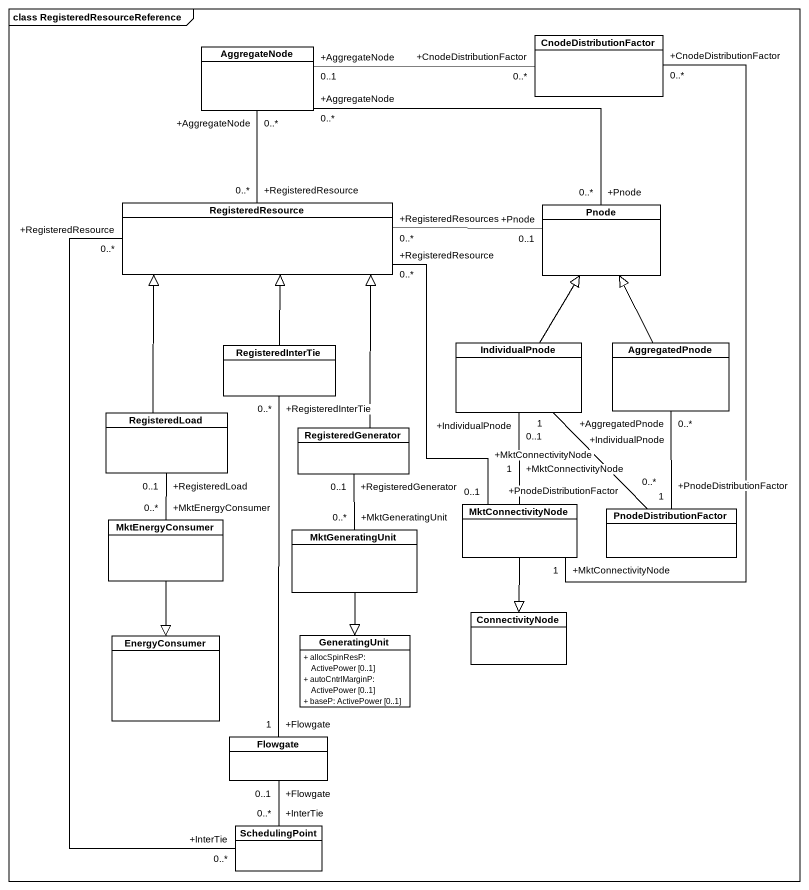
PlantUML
@startuml
mainframe class RegisteredResourceReference
hide circle
hide empty members
skinparam classAttributeIconSize 0
class AggregateNode
class CnodeDistributionFactor
class RegisteredResource
class Pnode
class RegisteredInterTie
class IndividualPnode
class AggregatedPnode
class RegisteredLoad
class RegisteredGenerator
class MktEnergyConsumer
class MktConnectivityNode
class PnodeDistributionFactor
class MktGeneratingUnit
class EnergyConsumer
class GeneratingUnit {
  + allocSpinResP: ActivePower [0..1]
  + autoCntrlMarginP: ActivePower [0..1]
  + baseP: ActivePower [0..1]
}
class ConnectivityNode
class Flowgate
class SchedulingPoint
AggregateNode "+AggregateNode\n0..1" -right- "+CnodeDistributionFactor\n0..*" CnodeDistributionFactor
AggregateNode "+AggregateNode\n0..*" -right- "+Pnode\n0..*" Pnode
CnodeDistributionFactor "+CnodeDistributionFactor\n0..*" -- "+MktConnectivityNode\n1" MktConnectivityNode
RegisteredResource "+RegisteredResource\n0..*" -up- "+AggregateNode\n0..*" AggregateNode
RegisteredResource "+RegisteredResource\n0..*" -- "+MktConnectivityNode\n0..1" MktConnectivityNode
RegisteredResource "+RegisteredResource\n0..*" -- "+InterTie\n0..*" SchedulingPoint
Pnode "+Pnode\n0..1" -left- "+RegisteredResources\n0..*" RegisteredResource
RegisteredInterTie -up-|> RegisteredResource
IndividualPnode -up-|> Pnode
IndividualPnode "+IndividualPnode\n0..1" -- "+MktConnectivityNode\n1" MktConnectivityNode
IndividualPnode "+IndividualPnode\n1" -- "+PnodeDistributionFactor\n0..*" PnodeDistributionFactor
AggregatedPnode -up-|> Pnode
AggregatedPnode "+AggregatedPnode\n0..*" -- "+PnodeDistributionFactor\n1" PnodeDistributionFactor
RegisteredLoad -up-|> RegisteredResource
RegisteredLoad "+RegisteredLoad\n0..1" -- "+MktEnergyConsumer\n0..*" MktEnergyConsumer
RegisteredGenerator -up-|> RegisteredResource
RegisteredGenerator "+RegisteredGenerator\n0..1" -- "+MktGeneratingUnit\n0..*" MktGeneratingUnit
MktEnergyConsumer --|> EnergyConsumer
MktConnectivityNode --|> ConnectivityNode
MktGeneratingUnit --|> GeneratingUnit
Flowgate "+Flowgate\n1" -up- "+RegisteredInterTie\n0..*" RegisteredInterTie
Flowgate "+Flowgate\n0..1" -- "+InterTie\n0..*" SchedulingPoint
@enduml
